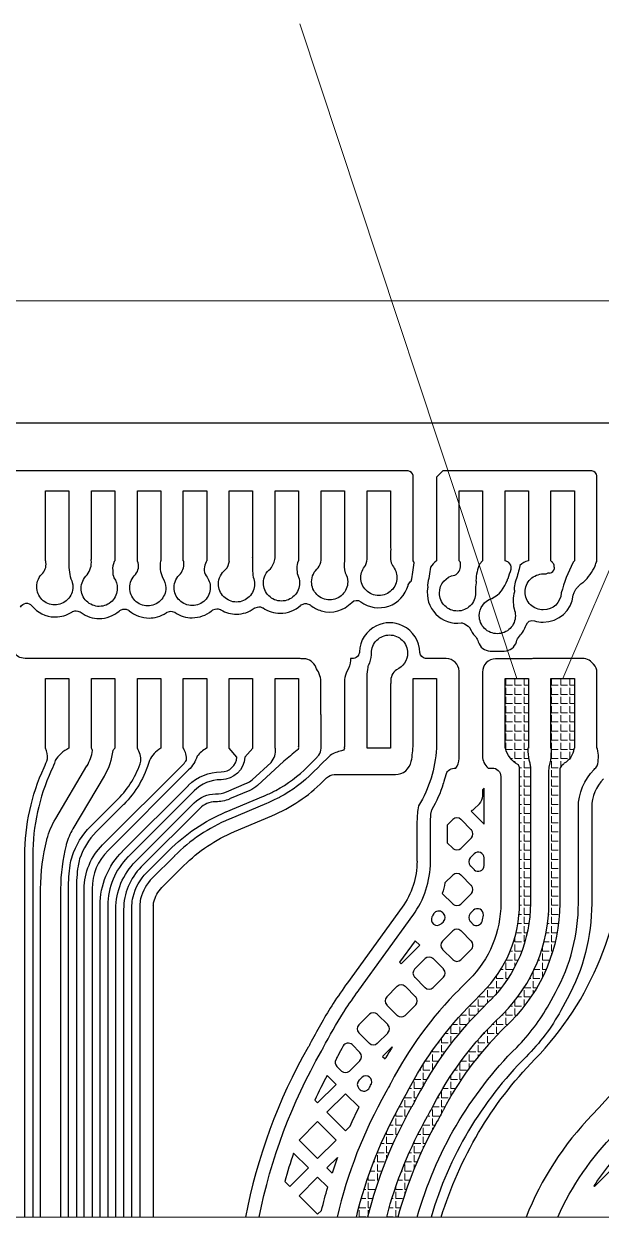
# Model space of a CAD drawing. Extents: x 3807 to 4077, y -466 to -276.
# Drawn here: x 3888.22 to 3907.1, y -352.32 to -313.28 of the extents above; entities that cross this region are included whole.
import ezdxf

# ---------------------------------------------------------------- set-up
doc = ezdxf.new("R2010")
doc.units = 0
doc.layers.add('gbr-dxf', color=7, linetype='Continuous')
doc.layers.add('gbr-outline-dxf', color=2, linetype='Continuous')
doc.layers.add('備註', color=1, linetype='Continuous', lineweight=9)
pattern_1 = [(0, (-12964.96432, 953.09806), (0, 0.2998869794), [0.2180996214, -0.081787358]), (90, (-12964.96432, 953.09806), (-0.2998869794, 2e-17), [0.2180996214, -0.081787358])]

msp = doc.modelspace()

# ---------------------------------------------------------------- hatches: boundary and pattern name
at = {"layer": '備註', "linetype": 'Continuous'}
h = msp.add_hatch(dxfattribs=at)
h.set_pattern_fill('ANGLE', color=4, scale=0.042933, style=0)
h.set_pattern_definition(pattern_1)
h.paths.add_polyline_path([(3899.094, -352.318, -0.069773), (3900.591, -348.533, -0.010688), (3900.595, -348.528, 0.009413), (3900.764, -348.214, -0.008282), (3900.766, -348.211, -0.077139), (3902.898, -345.296), (3902.898, -345.296), (3903.199, -344.994, -0.024653), (3903.21, -344.981, 0.19899), (3904.43, -342.041), (3904.43, -342.035), (3904.43, -337.642, -0.013626), (3904.43, -337.633, 0.15526), (3904.394, -337.522, -0.047374), (3904.374, -337.512, -0.192505), (3903.964, -336.979), (3903.954, -336.979), (3903.954, -334.691), (3904.719, -334.691), (3904.719, -336.979), (3904.703, -336.979, 0.020922), (3904.702, -337.078), (3904.702, -337.086, 0.077712), (3904.76, -337.449, -0.085172), (3904.765, -337.484, -0.063907), (3904.786, -337.622, -0.01602), (3904.786, -337.633), (3904.786, -342.041, -0.010618), (3904.786, -342.047, -0.197688), (3903.474, -345.222, -0.026109), (3903.462, -345.235), (3903.151, -345.547), (3903.15, -345.548, 0.077044), (3901.085, -348.371, -0.00837), (3901.083, -348.374, -0.009676), (3900.902, -348.709, -0.010876), (3900.898, -348.714, 0.06815), (3899.461, -352.318)])
h = msp.add_hatch(dxfattribs=at)
h.set_pattern_fill('ANGLE', color=4, scale=0.042933, style=0)
h.set_pattern_definition(pattern_1)
h.paths.add_polyline_path([(3900.084, -352.318, -0.065427), (3901.424, -349.01), (3901.426, -349.007, 0.009593), (3901.617, -348.656), (3901.619, -348.653, -0.077165), (3903.577, -345.975), (3903.578, -345.974), (3903.888, -345.662), (3903.89, -345.661, 0.1989), (3905.389, -342.042, -0.01598), (3905.39, -342.031), (3905.39, -337.693, -0.043357), (3905.398, -337.599, -0.11098), (3905.405, -337.547, 0.10686), (3905.464, -337.172, -0.135663), (3905.478, -337.11, 0.032048), (3905.473, -336.994), (3905.456, -336.979), (3905.457, -336.978), (3905.457, -334.691), (3906.221, -334.691), (3906.221, -336.977), (3906.222, -336.979), (3906.205, -336.995, -0.241105), (3905.886, -337.47, -0.020161), (3905.856, -337.503), (3905.856, -337.503), (3905.803, -337.556), (3905.803, -337.556, 0.199548), (3905.746, -337.693), (3905.746, -337.693), (3905.746, -342.042, -0.016305), (3905.746, -342.053, -0.198398), (3904.142, -345.913), (3904.141, -345.914), (3903.83, -346.225), (3903.829, -346.227, 0.077062), (3901.937, -348.812, -0.008577), (3901.935, -348.816, -0.009589), (3901.738, -349.18), (3901.736, -349.183, 0.063749), (3900.452, -352.318)])

# ---------------------------------------------------------------- linework, layer by layer
at = {"layer": 'gbr-dxf', "linetype": 'Continuous'}
for points in [[(3877.173, -326.326), (3910.236, -326.326, -0.35684)], [(3888.114, -332.358, -0.556737), (3888.484, -332.313, 0.219527), (3889.224, -332.681), (3889.253, -332.681, 0.144212), (3889.788, -332.523), (3889.806, -332.511, -0.020277), (3889.821, -332.504), (3889.887, -332.484, -0.110287), (3889.981, -332.486), (3890.057, -332.512, -0.028302), (3890.078, -332.524), (3890.096, -332.537, 0.161729), (3890.687, -332.733, 0.180717), (3891.335, -332.491), (3891.35, -332.477, -0.038005), (3891.378, -332.46), (3891.453, -332.431, -0.136107), (3891.568, -332.431), (3891.641, -332.459, -0.034669), (3891.667, -332.474), (3891.668, -332.475, 0.180316), (3892.315, -332.716, 0.070147), (3892.587, -332.677, 0.080728), (3892.874, -332.543), (3892.892, -332.53, -0.010067), (3892.898, -332.527, -0.016517), (3892.911, -332.521), (3892.98, -332.498, -0.110226), (3893.074, -332.498), (3893.146, -332.522, -0.018692), (3893.16, -332.528), (3893.17, -332.535, 0.150982), (3893.727, -332.707), (3893.728, -332.707, 0.173984), (3894.356, -332.482), (3894.373, -332.467, -0.03416), (3894.398, -332.452), (3894.479, -332.421, -0.114175), (3894.577, -332.417), (3894.638, -332.435, -0.01276), (3894.647, -332.439), (3894.667, -332.451, 0.134609), (3895.171, -332.59, 0.159643), (3895.755, -332.398), (3895.766, -332.39, -0.021472), (3895.782, -332.382), (3895.858, -332.355, -0.113398), (3895.954, -332.354), (3896.025, -332.377, -0.018638), (3896.039, -332.384), (3896.042, -332.386, 0.151321), (3896.601, -332.559), (3896.602, -332.559, 0.186776), (3897.267, -332.302), (3897.272, -332.297, -0.037793), (3897.299, -332.28), (3897.377, -332.25, -0.132623), (3897.489, -332.248), (3897.56, -332.274, -0.008466), (3897.565, -332.276, -0.026555), (3897.584, -332.288), (3897.602, -332.302, 0.097579), (3897.94, -332.478, -0.006938), (3897.949, -332.482, 0.281392), (3898.942, -332.206, -0.384483), (3899.234, -332.181, 0.53158), (3900.783, -331.648), (3900.788, -331.628, -0.184491), (3900.888, -331.511, 0.015528), (3900.982, -330.914, 0.026338), (3900.95, -330.839), (3900.949, -330.839), (3900.949, -328.551), (3900.949, -328.551), (3900.949, -328.057, 0.318371), (3900.788, -327.898), (3877.162, -327.898, -0.359758)], [(3895.702, -330.737), (3895.702, -330.837), (3895.703, -330.839), (3895.695, -330.848, 0.045425), (3895.72, -331.374, -0.099169), (3895.765, -331.602, -0.414225), (3895.175, -332.192, -0.414225), (3894.585, -331.602, -0.233401), (3894.816, -331.133, 0.168242), (3894.941, -330.843), (3894.938, -330.839), (3894.938, -330.838), (3894.938, -328.551), (3895.702, -328.551), (3895.702, -330.719)], [(3895.917, -352.318, -0.0821), (3897.951, -346.891, 0.004959), (3898.009, -346.781), (3898.012, -346.777, -0.022428), (3898.676, -345.621), (3898.677, -345.619), (3898.704, -345.576, -0.010288), (3898.709, -345.567, -0.013388), (3899.159, -344.911, -0.023791), (3899.175, -344.891), (3900.942, -342.445, -0.007393), (3900.945, -342.44, 0.155756), (3901.518, -340.693, -0.028709), (3901.517, -340.662), (3901.517, -339.373), (3901.517, -339.372, -0.037639), (3901.54, -339.072, -0.096046), (3901.575, -338.974, 0.052294), (3901.946, -338.124), (3901.947, -338.122), (3901.948, -338.119, 0.016324), (3902.026, -337.84, -0.145421), (3902.104, -337.706, -0.190665), (3902.291, -337.632), (3902.347, -337.632, 0.158508), (3902.452, -337.317), (3902.452, -336.979), (3902.452, -336.979), (3902.452, -334.691), (3902.452, -334.691), (3902.452, -334.45, 0.395458), (3902.033, -334.038), (3901.359, -334.038, -0.350772), (3901.166, -333.849, 0.285542), (3900.606, -332.969, 0.225943), (3899.756, -332.967, 0.280845), (3899.192, -333.826), (3899.191, -333.848, -0.054937), (3899.179, -333.894, 0.007557), (3899.158, -333.936, -0.234764), (3898.996, -334.038), (3898.899, -334.038, -0.026966), (3898.902, -334.101, -0.157904), (3898.79, -334.447, 0.074865), (3898.708, -334.731), (3898.708, -336.932)], [(3891.755, -352.318), (3891.755, -342.126), (3891.755, -342.121, -0.059358), (3891.79, -341.84, -0.01189), (3891.791, -341.835, -0.135862), (3892.239, -341.042), (3892.24, -341.041), (3892.961, -340.321), (3892.962, -340.32, -0.096538), (3894.829, -339.062, -0.01434), (3894.835, -339.06), (3896.06, -338.543, -0.012411), (3896.065, -338.541, 0.015336), (3896.409, -338.383), (3896.41, -338.382, 0.002088), (3896.455, -338.358, -0.011004), (3896.459, -338.356, 0.072287), (3897.503, -337.578), (3897.504, -337.577), (3897.787, -337.294, -0.023164), (3897.868, -337.204, 0.098226), (3897.945, -336.979), (3897.944, -336.979), (3897.944, -335.923, -0.078316), (3897.93, -335.805), (3897.93, -334.731, 0.067273), (3897.857, -334.478, -0.103209), (3897.745, -334.265, 0.288775), (3897.314, -334.048, -0.131568), (3897.254, -334.038), (3888.26, -334.038, -0.565225), (3887.873, -333.394, 0.014646)], [(3901.082, -352.318, -0.128483), (3904.335, -346.763), (3904.335, -346.763), (3904.335, -346.763, 0.070886), (3905.392, -345.355, -0.00818), (3905.395, -345.351), (3905.602, -344.972, -0.007588), (3905.604, -344.968, 0.125979), (3906.353, -342.045, -0.014467), (3906.353, -342.034), (3906.353, -338.926, -0.01206), (3906.353, -338.917, -0.199107), (3906.868, -337.672), (3906.868, -337.672), (3906.868, -337.672, 0.044916), (3906.968, -337.552, 0.07037), (3907.006, -337.285, -0.020373), (3907.006, -337.277, 0.071997), (3906.975, -337.001, -0.026988), (3906.973, -336.99), (3906.959, -336.979), (3906.96, -336.978), (3906.96, -334.691), (3906.96, -334.691), (3906.96, -334.5), (3906.96, -334.491, 0.1877), (3906.854, -334.235, -0.006379), (3906.849, -334.23), (3906.75, -334.131, 0.179129), (3906.543, -334.044), (3904.858, -334.044, -0.10263), (3904.807, -334.055), (3903.65, -334.055, -0.013874), (3903.645, -334.055, 0.414228), (3903.216, -334.484, -0.018102), (3903.215, -334.492), (3903.215, -334.691), (3903.216, -334.691), (3903.216, -336.979), (3903.215, -336.979), (3903.215, -337.231, 0.212189), (3903.4, -337.626), (3903.536, -337.626, -0.422485), (3903.816, -337.898), (3903.816, -342.033), (3903.816, -342.041, -0.198915), (3902.778, -344.548), (3902.776, -344.55), (3902.774, -344.552, 0.009561), (3902.753, -344.572, -0.008005), (3902.748, -344.577), (3902.465, -344.863), (3902.463, -344.865, 0.07711), (3900.222, -347.93, -0.02107), (3900.211, -347.949, -0.008911), (3900.061, -348.226, -0.006847), (3900.058, -348.231, 0.072209), (3898.464, -352.318, 0.072209)], [(3888.255, -352.318), (3888.255, -340.49), (3888.255, -340.485, -0.107504), (3888.881, -337.606, -0.010305), (3888.883, -337.603, 0.022597), (3888.994, -337.328, 0.12907), (3888.928, -336.979), (3888.928, -336.979), (3888.927, -336.979), (3888.927, -334.691), (3889.692, -334.691), (3889.692, -336.979), (3889.689, -336.979, 0.147077), (3889.248, -337.379, -0.024913), (3889.118, -337.706, -0.009985), (3889.117, -337.709, 0.10745), (3888.512, -340.479), (3888.512, -340.485), (3888.512, -352.318)], [(3888.769, -352.318), (3888.769, -341.579), (3888.769, -341.579, -0.063204), (3888.974, -339.968, -0.010589), (3888.977, -339.956, -0.070116), (3889.262, -339.277), (3889.263, -339.276), (3890.285, -337.555), (3890.288, -337.551, 0.095667), (3890.468, -337.049, 0.022891), (3890.431, -336.979), (3890.43, -336.979), (3890.43, -334.691), (3891.194, -334.691), (3891.194, -336.979), (3891.193, -336.979, 0.026995), (3891.127, -337.054, -0.106906), (3890.853, -337.881, -0.006115), (3890.85, -337.885), (3889.825, -339.61), (3889.824, -339.612, 0.071313), (3889.608, -340.131, -0.010285), (3889.605, -340.143, 0.062695), (3889.424, -341.579), (3889.424, -352.318)], [(3889.681, -352.318), (3889.681, -341.581, -0.016293), (3889.681, -341.573, -0.035104), (3889.738, -340.799, -0.010204), (3889.738, -340.795, -0.04181), (3889.798, -340.527, -0.012351), (3889.8, -340.522, -0.118909), (3890.407, -339.529), (3890.408, -339.528), (3891.302, -338.634), (3891.303, -338.633, 0.121175), (3892.049, -337.399, 0.142791), (3891.933, -336.979), (3891.933, -336.979), (3891.933, -334.691), (3892.697, -334.691), (3892.697, -336.979), (3892.695, -336.979, 0.135311), (3892.324, -337.377, -0.12923), (3891.485, -338.815), (3891.484, -338.816), (3890.59, -339.71), (3890.589, -339.711, 0.118431), (3890.046, -340.597), (3890.045, -340.6, 0.041634), (3889.994, -340.826, -0.013018), (3889.993, -340.831, 0.035651), (3889.939, -341.581, -0.015675), (3889.939, -341.588), (3889.939, -352.318)], [(3890.196, -352.318), (3890.196, -341.589, -0.015891), (3890.196, -341.582, -0.198918), (3890.795, -340.135), (3890.795, -340.135), (3890.795, -340.135), (3893.428, -337.503), (3893.428, -337.503), (3893.428, -337.503, 0.050053), (3893.54, -337.365, 0.146543), (3893.436, -336.979), (3893.435, -336.979), (3893.435, -334.691), (3894.2, -334.691), (3894.2, -336.979), (3894.197, -336.979, 0.10521), (3893.886, -337.239, -0.115583), (3893.61, -337.685), (3893.61, -337.685), (3893.61, -337.685), (3890.977, -340.317), (3890.977, -340.317), (3890.977, -340.317, 0.197849), (3890.453, -341.575, -0.015423), (3890.453, -341.582), (3890.453, -352.318)], [(3890.711, -352.318), (3890.711, -342.123, -0.019228), (3890.711, -342.114, -0.197835), (3891.444, -340.35), (3891.445, -340.349), (3893.605, -338.19), (3893.606, -338.189, -0.19864), (3894.669, -337.749), (3894.674, -337.749, 0.389539), (3895.19, -337.266), (3894.937, -336.979), (3894.938, -336.977), (3894.938, -334.691), (3895.702, -334.691), (3895.702, -336.978), (3895.703, -336.979), (3895.448, -337.269, -0.398395), (3894.669, -338.006), (3894.664, -338.006, 0.197557), (3893.787, -338.371), (3893.787, -338.372), (3891.627, -340.531), (3891.626, -340.532, 0.198761), (3890.968, -342.123, -0.018854), (3890.968, -342.132), (3890.968, -352.318)], [(3891.225, -352.318), (3891.225, -342.248, -0.012477), (3891.226, -342.243, -0.198146), (3891.876, -340.678), (3891.876, -340.677), (3891.876, -340.677), (3891.876, -340.677), (3893.792, -338.761), (3893.792, -338.761, -0.19916), (3894.49, -338.472), (3894.495, -338.472, 0.099354), (3894.848, -338.399, -0.010141), (3894.851, -338.398), (3895.506, -338.12), (3895.508, -338.119, 0.084146), (3895.685, -338.007), (3895.686, -338.006), (3896.307, -337.438, 0.213011), (3896.45, -336.987, -0.019721), (3896.449, -336.979), (3896.441, -336.979), (3896.441, -334.691), (3897.205, -334.691), (3897.205, -336.924)], [(3892.455, -352.318), (3892.455, -342.126), (3892.454, -342.125), (3892.454, -342.124, -0.059518), (3892.469, -342.007, -0.136752), (3892.735, -341.536), (3893.455, -340.815, -0.096879), (3895.106, -339.704), (3896.331, -339.187, 0.096881), (3897.995, -338.068), (3898.121, -337.943, -0.161855), (3898.372, -337.839), (3900.372, -337.839, 0.352255), (3900.888, -337.407, -0.018297), (3900.889, -337.4, 0.042885), (3900.949, -336.848), (3900.949, -334.691), (3901.713, -334.691), (3901.713, -336.979), (3901.708, -336.979, -0.124692), (3901.13, -338.859, 0.053062), (3901.075, -339.374), (3901.075, -340.669), (3901.076, -340.669, -0.157735), (3900.587, -342.181), (3898.804, -344.648, 0.013545), (3898.335, -345.332), (3898.334, -345.333, 0.023435), (3897.618, -346.576, -0.007426), (3897.534, -346.73, 0.014256), (3897.518, -346.757, 0.081919), (3895.466, -352.318, 0.081919)], [(3899.094, -352.318, -0.069773), (3900.591, -348.533, -0.010688), (3900.595, -348.528, 0.009413), (3900.764, -348.214, -0.008282), (3900.766, -348.211, -0.077139), (3902.898, -345.296), (3902.898, -345.296), (3903.199, -344.994, -0.024653), (3903.21, -344.981, 0.19899), (3904.43, -342.041), (3904.43, -342.035), (3904.43, -337.642, -0.013626), (3904.43, -337.633, 0.15526), (3904.394, -337.522, -0.047374), (3904.374, -337.512, -0.192505), (3903.964, -336.979), (3903.954, -336.979), (3903.954, -334.691), (3904.719, -334.691), (3904.719, -336.979), (3904.703, -336.979, 0.020922), (3904.702, -337.078), (3904.702, -337.086, 0.077712), (3904.76, -337.449, -0.085172), (3904.765, -337.484, -0.063907), (3904.786, -337.622, -0.01602), (3904.786, -337.633), (3904.786, -342.041, -0.010618), (3904.786, -342.047, -0.197688), (3903.474, -345.222, -0.026109), (3903.462, -345.235), (3903.151, -345.547), (3903.15, -345.548, 0.077044), (3901.085, -348.371, -0.00837), (3901.083, -348.374, -0.009676), (3900.902, -348.709, -0.010876), (3900.898, -348.714, 0.06815), (3899.461, -352.318, 0.06815)], [(3900.084, -352.318, -0.065427), (3901.424, -349.01), (3901.426, -349.007, 0.009593), (3901.617, -348.656), (3901.619, -348.653, -0.077165), (3903.577, -345.975), (3903.578, -345.974), (3903.888, -345.662), (3903.89, -345.661, 0.1989), (3905.389, -342.042, -0.01598), (3905.39, -342.031), (3905.39, -337.693, -0.043357), (3905.398, -337.599, -0.11098), (3905.405, -337.547, 0.10686), (3905.464, -337.172, -0.135663), (3905.478, -337.11, 0.032048), (3905.473, -336.994), (3905.456, -336.979), (3905.457, -336.978), (3905.457, -334.691), (3906.221, -334.691), (3906.221, -336.977), (3906.222, -336.979), (3906.205, -336.995, -0.241105), (3905.886, -337.47, -0.020161), (3905.856, -337.503), (3905.856, -337.503), (3905.803, -337.556), (3905.803, -337.556, 0.199548), (3905.746, -337.693), (3905.746, -337.693), (3905.746, -342.042, -0.016305), (3905.746, -342.053, -0.198398), (3904.142, -345.913), (3904.141, -345.914), (3903.83, -346.225), (3903.829, -346.227, 0.077062), (3901.937, -348.812, -0.008577), (3901.935, -348.816, -0.009589), (3901.738, -349.18), (3901.736, -349.183, 0.063749), (3900.452, -352.318, 0.063749)], [(3897.205, -336.97), (3897.205, -336.979), (3897.203, -336.979, -0.156219), (3897.163, -337.039, 0.007953), (3896.725, -337.404), (3895.861, -338.194), (3895.859, -338.196, -0.084852), (3895.608, -338.357), (3895.607, -338.357), (3894.948, -338.636, -0.01065), (3894.944, -338.638, -0.099794), (3894.49, -338.729), (3894.485, -338.729, 0.197401), (3893.974, -338.943), (3893.974, -338.943), (3893.974, -338.943), (3892.058, -340.859, 0.198823), (3891.483, -342.248), (3891.483, -342.253), (3891.483, -352.318)], [(3898.708, -336.965), (3898.708, -336.979), (3898.705, -336.979, -0.291038), (3898.612, -337.064, 0.094806), (3898.236, -337.209), (3897.891, -337.554), (3897.89, -337.556, -0.121232), (3897.85, -337.595), (3897.686, -337.759), (3897.685, -337.76, -0.072063), (3896.585, -338.581, -0.012066), (3896.58, -338.583, -0.00236), (3896.526, -338.612, -0.013643), (3896.521, -338.615, -0.015427), (3896.16, -338.78, -0.012558), (3896.155, -338.782), (3894.941, -339.294, -0.014787), (3894.935, -339.297, 0.096801), (3893.144, -340.502), (3893.143, -340.503), (3892.422, -341.223), (3892.421, -341.224, 0.136531), (3892.04, -341.901, -0.010272), (3892.039, -341.905, 0.059449), (3892.013, -342.126), (3892.013, -342.131), (3892.013, -352.318)], [(3907.176, -337.98, 0.19731), (3906.789, -338.907, -0.011554), (3906.789, -338.916), (3906.789, -342.043, -0.014004), (3906.789, -342.054), (3906.789, -342.055, -0.125435), (3905.989, -345.174), (3905.987, -345.177), (3905.781, -345.554, -0.009234), (3905.778, -345.56, -0.071124), (3904.643, -347.072), (3904.643, -347.072), (3904.643, -347.072, 0.125944), (3901.536, -352.318, 0.125944)], [(3901.867, -352.318, -0.118605), (3904.926, -347.152), (3904.929, -347.15, 0.194757), (3907.817, -340.047)], [(3910.435, -340.031, -0.19516), (3906.806, -348.973), (3906.805, -348.974, 0.098441), (3904.64, -352.318, 0.098441)], [(3905.678, -352.318, -0.090526), (3907.557, -349.575, 0.19336)]]:
    msp.add_lwpolyline(points, format="xyb", dxfattribs=at)
for points in [[(3901.419, -331.638, -0.048874), (3901.427, -331.679), (3901.427, -331.723), (3901.424, -331.74, 0.501168), (3902.525, -332.877, -0.12738), (3902.63, -332.902), (3902.753, -332.985, -0.08412), (3902.8, -333.039), (3902.807, -333.052, 0.078807), (3902.978, -333.309, -0.017545), (3902.997, -333.332), (3902.998, -333.334, -0.104514), (3903.079, -333.496, 0.317031), (3903.471, -333.798), (3903.93, -333.798, 0.322502), (3904.327, -333.491, -0.120232), (3904.428, -333.309, 0.107609), (3904.641, -332.947, -0.408277), (3904.913, -332.807, 0.074717), (3905.203, -332.849, 0.382599), (3906.185, -331.969, -0.071234), (3906.226, -331.854, 0.019235), (3906.272, -331.774, -0.057157), (3906.333, -331.697, 0.015447), (3906.369, -331.666), (3906.411, -331.618, -0.08115), (3906.523, -331.537, 0.089423), (3906.901, -331.009, -0.019088), (3906.953, -330.863, 0.012302), (3906.96, -330.687), (3906.96, -328.551), (3906.96, -328.551), (3906.96, -328.067, 0.341341), (3906.792, -327.898), (3901.922, -327.898), (3901.713, -328.108), (3901.713, -328.551), (3901.713, -328.551), (3901.713, -330.839), (3901.711, -330.839, 0.078876), (3901.514, -331.051, -0.014463)], [(3888.641, -331.693, -0.218452), (3888.846, -331.246, 0.220083), (3888.937, -330.851), (3888.927, -330.839), (3888.927, -330.838), (3888.927, -328.551), (3889.692, -328.551), (3889.692, -330.837), (3889.692, -330.839), (3889.689, -330.843, 0.083206), (3889.76, -331.431, -0.115507), (3889.822, -331.693, -0.414225), (3889.231, -332.284, -0.414225)], [(3890.096, -331.745, -0.213285), (3890.293, -331.306, 0.178313), (3890.427, -330.823, -0.07911), (3890.43, -330.786), (3890.43, -328.551), (3891.194, -328.551), (3891.194, -330.837), (3891.195, -330.839), (3891.188, -330.847, -0.050403), (3891.179, -330.869, 0.152092), (3891.126, -331.158, -0.064481), (3891.128, -331.188, 0.112207), (3891.165, -331.399, -0.158158), (3891.277, -331.745, -0.414225), (3890.687, -332.336, -0.414225)], [(3891.682, -331.728, -0.211724), (3891.876, -331.291, 0.254007), (3891.942, -330.851), (3891.932, -330.839), (3891.932, -330.838), (3891.932, -328.552), (3892.697, -328.552), (3892.697, -330.838), (3892.697, -330.839), (3892.686, -330.853, 0.140075), (3892.753, -331.386, -0.155865), (3892.862, -331.728, -0.414225), (3892.272, -332.318, -0.414225)], [(3893.137, -331.719, -0.220892), (3893.346, -331.268, 0.201266), (3893.448, -330.855), (3893.435, -330.839), (3893.435, -330.837), (3893.435, -328.551), (3894.2, -328.551), (3894.2, -330.838), (3894.2, -330.839), (3894.194, -330.847, -0.060316), (3894.183, -330.873, 0.266093), (3894.178, -331.339, -0.177013), (3894.317, -331.719, -0.414225), (3893.727, -332.31, -0.414225)], [(3896.054, -331.571, -0.233202), (3896.285, -331.103, 0.133895), (3896.441, -330.747), (3896.441, -328.551), (3897.205, -328.551), (3897.205, -330.839), (3897.201, -330.839), (3897.185, -330.855, 0.14723), (3897.175, -331.312, -0.113895), (3897.235, -331.571, -0.414225), (3896.645, -332.161, -0.414225)], [(3897.629, -331.532, -0.226251), (3897.848, -331.073, 0.09068), (3897.943, -330.821), (3897.943, -328.552), (3898.708, -328.552), (3898.708, -330.837), (3898.708, -330.839), (3898.7, -330.849, 0.123557), (3898.73, -331.235, -0.132804), (3898.81, -331.532, -0.414225), (3898.22, -332.122, -0.414225)], [(3899.238, -331.392, -0.18662), (3899.392, -330.995, 0.096181), (3899.446, -330.714, -0.014275), (3899.446, -330.709), (3899.446, -328.551), (3900.211, -328.551), (3900.211, -330.422, -0.162994), (3900.218, -330.496, 0.01279), (3900.211, -330.536), (3900.211, -330.806, 0.063349), (3900.27, -331, -0.183621), (3900.419, -331.392, -0.414225), (3899.828, -331.982, -0.414225)], [(3901.808, -331.897, -0.371951), (3902.312, -331.313, 0.313708), (3902.494, -330.994, -0.11458), (3902.501, -330.942, 0.053757), (3902.485, -330.879), (3902.451, -330.839), (3902.451, -330.837), (3902.451, -328.551), (3903.216, -328.551), (3903.216, -330.838), (3903.216, -330.839), (3903.13, -330.939, 0.096629), (3903.004, -331.49, -0.152385), (3903.012, -331.559, 0.045983), (3902.985, -331.827, -0.029751), (3902.989, -331.897, -0.414225), (3902.399, -332.487, -0.414225)], [(3903.112, -332.639, -0.324925), (3903.52, -332.077, 0.203283), (3904.03, -331.468, -0.105741), (3904.054, -331.425, 0.014636), (3904.15, -331.112, -0.106861), (3904.15, -331.1, 0.302073), (3904.075, -330.903, -0.109432), (3904.068, -330.894, 0.055182), (3903.957, -330.839), (3903.954, -330.839), (3903.954, -330.838), (3903.954, -330.838), (3903.954, -330.837), (3903.954, -328.552), (3904.719, -328.552), (3904.719, -330.836), (3904.719, -330.838), (3904.719, -330.838), (3904.719, -330.839), (3904.715, -330.839, 0.133415), (3904.442, -331.002, -0.011783), (3904.431, -331.055, -0.011508), (3904.43, -331.059, -0.021251), (3904.288, -331.537, 0.051437), (3904.253, -331.781, -0.165757), (3904.259, -331.857, 0.11352), (3904.248, -332.413, -0.098682), (3904.293, -332.639, -0.414225), (3903.703, -333.229, -0.414225)], [(3904.613, -331.862, -0.414225), (3905.204, -331.272, -0.027666), (3905.268, -331.275, 0.069934), (3905.32, -331.255, -0.21714), (3905.418, -331.246, 0.30007), (3905.572, -331.093, -0.099942), (3905.565, -331.046, 0.162717), (3905.533, -330.928), (3905.501, -330.892), (3905.5, -330.89, -0.073188), (3905.477, -330.864), (3905.456, -330.839), (3905.457, -330.837), (3905.457, -328.551), (3906.222, -328.551), (3906.222, -330.839), (3906.222, -330.839), (3906.183, -330.884, -0.065164), (3906.173, -330.912, 0.055498), (3905.793, -331.894, -0.398559), (3905.204, -332.452, -0.414225)], [(3899.446, -336.979), (3899.446, -334.691), (3899.447, -334.691), (3899.447, -334.629), (3899.447, -334.62, -0.063243), (3899.483, -334.333, -0.154697), (3899.494, -334.263, 0.091519), (3899.591, -333.92, -0.025837), (3899.588, -333.86, -0.414225), (3900.178, -333.27, -0.414225), (3900.769, -333.86, -0.303794), (3900.403, -334.406, 0.264853), (3900.221, -334.817, -0.134782), (3900.21, -334.879), (3900.21, -336.979)], [(3903.271, -339.456), (3903.271, -338.283), (3903.215, -338.338), (3903.215, -338.534, -0.191558), (3903.111, -338.796, -0.008186), (3903.104, -338.804), (3902.948, -338.96, -0.08171), (3902.847, -339.032)], [(3902.063, -340.069), (3902.242, -340.248, -0.055973), (3902.25, -340.254, 0.39114), (3902.511, -340.254, -0.05566), (3902.519, -340.248), (3902.849, -339.919, -0.055598), (3902.855, -339.91, 0.391196), (3902.855, -339.65, -0.055764), (3902.849, -339.641), (3902.519, -339.311, -0.052863), (3902.511, -339.305, 0.391218), (3902.251, -339.305, -0.056113), (3902.242, -339.312), (3902.063, -339.491)], [(3902.817, -340.821, -0.056153), (3902.823, -340.829), (3902.94, -340.946, -0.015287), (3902.947, -340.952, 0.639441), (3903.271, -340.818, -0.010575), (3903.271, -340.813), (3903.271, -340.566, -0.009153), (3903.271, -340.562, 0.639461), (3902.947, -340.428, -0.011006), (3902.943, -340.432), (3902.823, -340.552, -0.05637), (3902.817, -340.56, 0.391162)], [(3901.902, -341.73), (3902.242, -342.07, -0.056002), (3902.251, -342.076, 0.391029), (3902.511, -342.076, -0.056153), (3902.52, -342.07), (3902.849, -341.74, -0.056002), (3902.855, -341.732, 0.391196), (3902.855, -341.471, -0.055764), (3902.849, -341.463), (3902.519, -341.133, -0.052863), (3902.511, -341.127, 0.390811), (3902.251, -341.126, -0.056004), (3902.242, -341.133), (3901.991, -341.383, -0.025113)], [(3901.566, -342.492, 0.846635), (3901.863, -342.723, -0.03228), (3901.884, -342.705), (3901.938, -342.651, -0.05598), (3901.944, -342.643, 0.391071), (3901.944, -342.383, -0.064409), (3901.937, -342.373), (3901.924, -342.36, -0.040112), (3901.915, -342.352, 0.473863), (3901.62, -342.394, -0.035581), (3901.614, -342.402, -0.005287), (3901.578, -342.466, -0.033841)], [(3902.817, -342.643, -0.049862), (3902.822, -342.65), (3902.91, -342.738, 0.501447), (3903.209, -342.646, 0.017874), (3903.245, -342.435, 0.686599), (3902.922, -342.275), (3902.823, -342.374, -0.05598), (3902.817, -342.383, 0.391118)], [(3901.906, -343.553, -0.052738), (3901.912, -343.561), (3902.242, -343.891, -0.056296), (3902.251, -343.898, 0.390652), (3902.511, -343.898, -0.055284), (3902.519, -343.891), (3902.869, -343.542, 0.002624), (3902.882, -343.519, -0.071566), (3902.885, -343.51, 0.314295), (3902.855, -343.293, -0.07161), (3902.85, -343.285), (3902.521, -342.956, -0.064091), (3902.51, -342.949, 0.390953), (3902.25, -342.949, -0.056153), (3902.242, -342.955), (3901.913, -343.284, -0.055973), (3901.906, -343.293, 0.39077)], [(3900.995, -344.464, -0.055723), (3901.002, -344.472), (3901.331, -344.801, -0.059071), (3901.34, -344.808, 0.390636), (3901.6, -344.808, -0.055148), (3901.609, -344.802), (3901.938, -344.472, -0.055526), (3901.945, -344.464, 0.390561), (3901.945, -344.204, -0.052448), (3901.939, -344.196), (3901.61, -343.866, -0.061665), (3901.6, -343.859, 0.390824), (3901.34, -343.859, -0.056056), (3901.331, -343.866), (3901.002, -344.195, -0.055746), (3900.995, -344.204, 0.390459)], [(3900.084, -345.115, 0.390956), (3900.085, -345.375, -0.058746), (3900.091, -345.384), (3900.419, -345.712, -0.061617), (3900.429, -345.719, 0.390799), (3900.689, -345.719, -0.055056), (3900.697, -345.713), (3901.028, -345.383, -0.055526), (3901.034, -345.374, 0.390561), (3901.034, -345.114, -0.049292), (3901.029, -345.107), (3900.699, -344.777, -0.059016), (3900.689, -344.77, 0.390698), (3900.429, -344.77, -0.056086), (3900.421, -344.776), (3900.091, -345.106, -0.055902)], [(3899.174, -346.286, -0.046371), (3899.179, -346.293), (3899.511, -346.624, -0.049696), (3899.518, -346.63, 0.39114), (3899.778, -346.63, -0.055151), (3899.787, -346.624), (3900.117, -346.294, -0.055237), (3900.123, -346.285, 0.391196), (3900.123, -346.025, -0.049652), (3900.117, -346.018), (3899.786, -345.686, -0.046275), (3899.779, -345.681, 0.391218), (3899.518, -345.681, -0.056366), (3899.51, -345.687), (3899.18, -346.017, -0.056366), (3899.174, -346.025, 0.391162)], [(3898.423, -347.166, 0.315949), (3898.452, -347.385), (3898.453, -347.387), (3898.6, -347.534, -0.05284), (3898.608, -347.54, 0.390805), (3898.868, -347.54, -0.054726), (3898.877, -347.534), (3899.206, -347.204, -0.054945), (3899.212, -347.196, 0.390809), (3899.212, -346.936, -0.058735), (3899.206, -346.927), (3898.954, -346.675, 0.465498), (3898.661, -346.718, 0.006232), (3898.494, -347.032, -0.006994), (3898.491, -347.037, -0.004965), (3898.428, -347.156, -0.00806), (3898.424, -347.162, -0.030307)], [(3899.174, -348.106, -0.059439), (3899.181, -348.115), (3899.222, -348.157, 0.420464), (3899.498, -348.116, -0.002776), (3899.581, -347.966), (3899.583, -347.964, 0.775572), (3899.283, -347.735), (3899.181, -347.837, -0.056924), (3899.174, -347.846, 0.390431)], [(3898.131, -348.887), (3898.738, -349.494), (3898.886, -349.345, -0.010911), (3899.18, -348.722), (3898.738, -348.28)], [(3906.86, -351.294), (3906.881, -351.315), (3907.488, -350.708), (3907.373, -350.593, 0.024945)], [(3897.221, -351.619), (3897.827, -352.225), (3897.956, -352.096, -0.012365), (3898.156, -351.341), (3897.827, -351.012)]]:
    msp.add_lwpolyline(points, format="xyb", close=True, dxfattribs=at)
at = {"layer": 'gbr-dxf'}
for points in [[(3895.702, -330.737, 0.038922), (3895.702, -330.719, 25.692725)], [(3897.205, -336.97, 0.09704), (3897.205, -336.924, 10.305078)], [(3898.708, -336.965, 0.069149), (3898.708, -336.932, 14.461487)], [(3900.268, -346.75, 0.008903), (3900.031, -347.144, 112.321215)], [(3898.138, -347.679, 0.013152), (3897.734, -348.49, 76.03592)], [(3897.039, -350.224, 0.014086), (3896.753, -351.151, 70.992297)], [(3898.476, -350.363, 0.008583), (3898.299, -350.877, 116.512424)]]:
    msp.add_lwpolyline(points, format="xyb", dxfattribs=at)
at = {"layer": 'gbr-dxf', "linetype": 'Continuous'}
for points in [[(3900.507, -343.978), (3900.559, -344.03), (3901.166, -343.423), (3901.016, -343.273)], [(3897.22, -349.798), (3897.827, -350.405), (3898.434, -349.798), (3897.827, -349.191)]]:
    msp.add_lwpolyline(points, close=True, dxfattribs=at)
at = {"layer": 'gbr-dxf'}
for points in [[(3900.268, -346.75), (3899.952, -347.066), (3900.031, -347.144)], [(3898.476, -350.363), (3898.131, -350.708), (3898.299, -350.877)]]:
    msp.add_lwpolyline(points, dxfattribs=at)
at = {"layer": 'gbr-dxf', "linetype": 'Continuous'}
for points in [[(3897.734, -348.49), (3897.827, -348.583), (3898.434, -347.976), (3898.138, -347.679)], [(3896.753, -351.151), (3896.917, -351.315), (3897.523, -350.708), (3897.039, -350.224)]]:
    msp.add_lwpolyline(points, dxfattribs=at)
at = {"layer": 'gbr-outline-dxf', "linetype": 'Continuous', "const_width": 0.000107}
msp.add_lwpolyline([(3869.563, -352.318), (3869.563, -327.612, -0.414218), (3871.709, -325.466), (3912.912, -325.466, -0.147965), (3915.292, -326.186), (3916.167, -326.768, -0.250644), (3918.077, -330.34), (3918.077, -352.318)], format="xyb", dxfattribs=at)
at = {"layer": '備註', "color": 1, "linetype": 'Continuous'}
for p, q in [((3897.24, -313.275), (3904.337, -334.691)), ((3905.839, -334.691), (3914.843, -313.689))]:
    msp.add_line(p, q, dxfattribs=at)
msp.add_lwpolyline([(3864.984, -322.34), (3922.518, -322.34), (3922.518, -352.318), (3864.984, -352.318)], close=True, dxfattribs=at)

doc.saveas('drawing.dxf')
